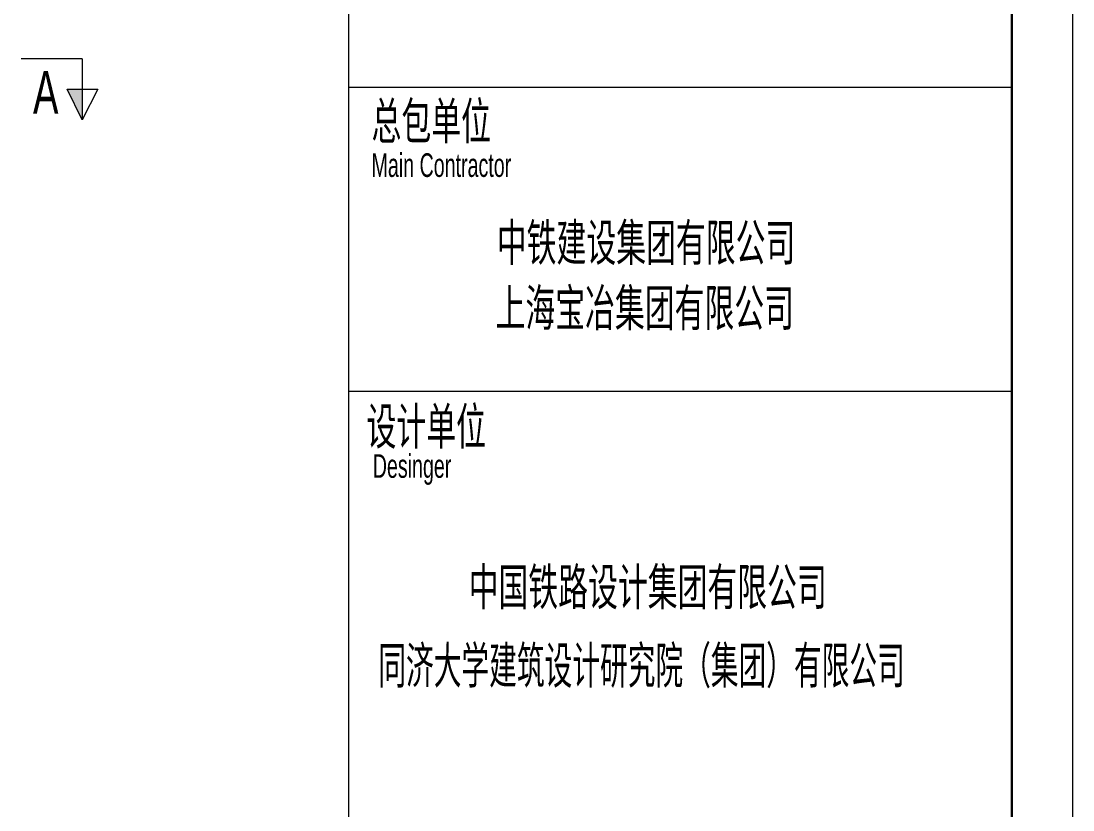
# Model space of a CAD drawing. Header units: millimetres. Extents: x 60 to 14975, y 125 to 10625.
# Drawn here: x 12830 to 14975, y 5767 to 7377 of the extents above; entities that cross this region are included whole.
import ezdxf

# ---------------------------------------------------------------- set-up
doc = ezdxf.new("R2010")
doc.units = ezdxf.units.MM
doc.linetypes.add('XKITLINE00', pattern=[0])
for name, color, linetype, lineweight in [('DrawingSheet', 5, 'Continuous', 0), ('OtherObjectType', 1, 'Continuous', 0), ('Section', 6, 'Continuous', 0)]:
    doc.layers.add(name, color=color, linetype=linetype, lineweight=lineweight)
doc.styles.add('$TD_AUDIT_GENERATED_(1C8)', font='ARIAL.TTF')
doc.styles.add('romsim', font='ARIAL.TTF')

# ---------------------------------------------------------------- blocks, each defined once
blk = doc.blocks.new('*A3')
at = {"layer": 'DrawingSheet', "color": 5, "linetype": 'XKITLINE00', "lineweight": 0}
blk.add_line((14975, 125), (14975, 10625), dxfattribs=at)
blk = doc.blocks.new('*A5')
at = {"layer": 'OtherObjectType', "color": 7, "linetype": 'XKITLINE00', "lineweight": 0}
for p, q in [((14975, 125), (14975, 10625)), ((13497.5, 10507.4), (13497.5, 240)), ((14849.2, 10507.4), (14849.2, 240)), ((14850.8, 10508.7), (14850.8, 241.3)), ((13497.5, 7241.7), (14849.2, 7241.7)), ((13497.5, 6621.7), (14849.2, 6621.7))]:
    blk.add_line(p, q, dxfattribs=at)
at = {"layer": 'OtherObjectType', "color": 7, "style": '$TD_AUDIT_GENERATED_(1C8)'}
for s, height, width, p in [('\\M+5D7DC\\M+5B0FC\\M+5B5A5\\M+5CEBB', 75, 0.595, (13544.4, 7135.4)), ('Main Contractor', 48.181, 0.595, (13544.4, 7058.8)), ('\\M+5D6D0\\M+5CCFA\\M+5BDA8\\M+5C9E8\\M+5BCAF\\M+5CDC5\\M+5D3D0\\M+5CFDE\\M+5B9AB\\M+5CBBE', 75, 0.595, (13800, 6887.5)), ('\\M+5C9CF\\M+5BAA3\\M+5B1A6\\M+5D2B1\\M+5BCAF\\M+5CDC5\\M+5D3D0\\M+5CFDE\\M+5B9AB\\M+5CBBE', 75, 0.595, (13797.3, 6754.2)), ('\\M+5C9E8\\M+5BCC6\\M+5B5A5\\M+5CEBB', 75, 0.595, (13534.2, 6512.6)), ('Desinger', 48.18, 0.595, (13546.9, 6444.9)), ('\\M+5D6D0\\M+5B9FA\\M+5CCFA\\M+5C2B7\\M+5C9E8\\M+5BCC6\\M+5BCAF\\M+5CDC5\\M+5D3D0\\M+5CFDE\\M+5B9AB\\M+5CBBE', 75, 0.595, (13742.5, 6185)), ('\\M+5CDAC\\M+5BCC3\\M+5B4F3\\M+5D1A7\\M+5BDA8\\M+5D6FE\\M+5C9E8\\M+5BCC6\\M+5D1D0\\M+5BEBF\\M+5D4BA\\M+5A3A8\\M+5BCAF\\M+5CDC5\\M+5A3A9\\M+5D3D0\\M+5CFDE\\M+5B9AB\\M+5CBBE', 75, 0.5525, (13558.2, 6025))]:
    blk.add_text(s, height=height, dxfattribs=dict(at, width=width)).set_placement(p)
blk = doc.blocks.new('*A6')
at = {"layer": 'Section'}
blk.add_hatch(color=6, dxfattribs=at).paths.add_polyline_path([(12954.5, 7237.5), (12954.5, 7175), (12923.3, 7237.5)], flags=17)
at = {"layer": 'Section', "color": 6, "linetype": 'XKITLINE00', "lineweight": 0}
for p, q in [((12954.5, 7300), (12829.5, 7300)), ((12954.5, 7300), (12954.5, 7175)), ((12923.3, 7237.5), (12985.8, 7237.5)), ((12954.5, 7175), (12923.3, 7237.5)), ((12985.8, 7237.5), (12954.5, 7175))]:
    blk.add_line(p, q, dxfattribs=at)
at = {"layer": 'Section', "color": 6, "style": 'romsim', "width": 0.6375}
blk.add_text('A', height=87.5, dxfattribs=at).set_placement((12853.9, 7187.5))

msp = doc.modelspace()

# ---------------------------------------------------------------- block references
at = {"lineweight": 0}
for name in ['*A3', '*A5', '*A6']:
    msp.add_blockref(name, (0, 0), dxfattribs=at)

doc.saveas('drawing.dxf')
